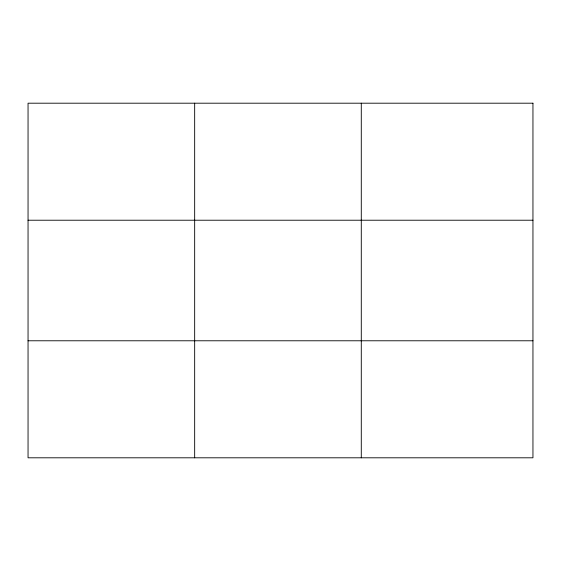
<?xml version="1.0" encoding="UTF-8"?>
<svg xmlns="http://www.w3.org/2000/svg" width="561" height="561" viewBox="0 0 561 561"><rect width="100%" height="100%" fill="white"/><g stroke="black" fill="none" stroke-linecap="round" stroke-linejoin="round"><path stroke-width="0.84" d="M194.667 457.804L194.667 103.196M361.284 457.804L361.284 103.196M28.05 220.221L532.95 220.221M28.05 340.779L532.95 340.779M532.95 103.196L532.95 457.804L28.05 457.804L28.05 103.196L532.95 103.196"/></g></svg>
